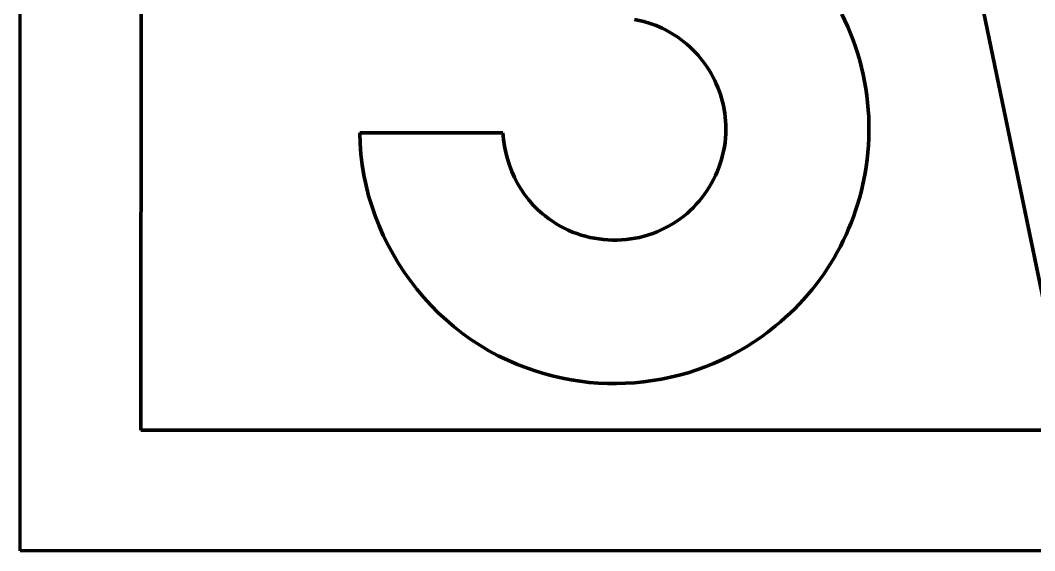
# Model space of a CAD drawing. Header units: millimetres. Extents: x 0 to 5.56, y 0 to 5.56.
# Drawn here: x 0 to 2.531, y 0 to 1.323 of the extents above; entities that cross this region are included whole.
import ezdxf

# ---------------------------------------------------------------- set-up
doc = ezdxf.new("R2010")
doc.units = ezdxf.units.MM
for name, color, linetype, lineweight in [('shape01', 7, 'CONTINUOUS', 100), ('shape02', 7, 'CONTINUOUS', 100), ('shape05', 7, 'CONTINUOUS', 100), ('shape06', 7, 'CONTINUOUS', 100)]:
    doc.layers.add(name, color=color, linetype=linetype, lineweight=lineweight)

msp = doc.modelspace()

# ---------------------------------------------------------------- linework, layer by layer
at = {"layer": 'shape01'}
for p, q in [((0, 0), (0, 2.7676)), ((0.3025, 2.7636), (0.301, 0.301)), ((0.301, 0.301), (3.4988, 0.301)), ((5.5556, 0), (0, 0))]:
    msp.add_line(p, q, dxfattribs=at)
at = {"layer": 'shape02'}
for p, q in [((0.301, 0.301), (0.3025, 2.7636)), ((2.1429, 2.6051), (2.5964, 0.4152)), ((1.5329, 1.3247), (1.5563, 1.3196)), ((1.5563, 1.3196), (1.5716, 1.3152)), ((2.0579, 1.3225), (2.0501, 1.3385)), ((2.0652, 1.3063), (2.0579, 1.3225)), ((1.5716, 1.3152), (1.5867, 1.3098)), ((1.5867, 1.3098), (1.6015, 1.3034)), ((1.6015, 1.3034), (1.6087, 1.2997)), ((1.6087, 1.2997), (1.6159, 1.2957)), ((1.6159, 1.2957), (1.6243, 1.2911)), ((1.6243, 1.2911), (1.6324, 1.2861)), ((2.072, 1.2899), (2.0652, 1.3063)), ((1.6324, 1.2861), (1.6404, 1.2808)), ((1.6404, 1.2808), (1.6482, 1.2752)), ((1.6482, 1.2752), (1.6558, 1.2694)), ((1.6558, 1.2694), (1.6632, 1.2633)), ((2.0784, 1.2733), (2.072, 1.2899)), ((2.0843, 1.2565), (2.0784, 1.2733)), ((1.6632, 1.2633), (1.6704, 1.257)), ((1.6704, 1.257), (1.6773, 1.2504)), ((1.6773, 1.2504), (1.684, 1.2436)), ((1.684, 1.2436), (1.6904, 1.2365)), ((2.0897, 1.2395), (2.0843, 1.2565)), ((1.6904, 1.2365), (1.6967, 1.2292)), ((1.6967, 1.2292), (1.7026, 1.2218)), ((1.7026, 1.2218), (1.7083, 1.2141)), ((2.0947, 1.2224), (2.0897, 1.2395)), ((2.0992, 1.2052), (2.0947, 1.2224)), ((1.7083, 1.2141), (1.7138, 1.2062)), ((1.7138, 1.2062), (1.719, 1.1982)), ((1.719, 1.1982), (1.7239, 1.19)), ((1.7239, 1.19), (1.7285, 1.1816)), ((2.1032, 1.1878), (2.0992, 1.2052)), ((1.7285, 1.1816), (1.7328, 1.1731)), ((1.7328, 1.1731), (1.7368, 1.1644)), ((1.7368, 1.1644), (1.7406, 1.1556)), ((2.1067, 1.1704), (2.1032, 1.1878)), ((2.1098, 1.1528), (2.1067, 1.1704)), ((1.7406, 1.1556), (1.744, 1.1467)), ((1.744, 1.1467), (1.7471, 1.1377)), ((2.1123, 1.1352), (2.1098, 1.1528)), ((1.7471, 1.1377), (1.7499, 1.1285)), ((1.7499, 1.1285), (1.7524, 1.1193)), ((1.7524, 1.1193), (1.7545, 1.11)), ((2.1144, 1.1175), (2.1123, 1.1352)), ((2.116, 1.0998), (2.1144, 1.1175)), ((1.7545, 1.11), (1.7563, 1.1006)), ((1.7563, 1.1006), (1.7578, 1.0911)), ((1.7578, 1.0911), (1.7589, 1.0815)), ((2.1171, 1.082), (2.116, 1.0998)), ((1.7589, 1.0815), (1.7597, 1.072)), ((1.7597, 1.072), (1.7603, 1.0611)), ((2.1177, 1.0642), (2.1171, 1.082)), ((2.1178, 1.0464), (2.1177, 1.0642)), ((1.2042, 1.0419), (0.8469, 1.0419)), ((0.8469, 1.0419), (0.8477, 1.0154)), ((1.2057, 1.0255), (1.2042, 1.0419)), ((1.7603, 1.0395), (1.7596, 1.0287)), ((1.7603, 1.0611), (1.7606, 1.0503)), ((1.7606, 1.0503), (1.7603, 1.0395)), ((2.1174, 1.0286), (2.1178, 1.0464)), ((0.8477, 1.0154), (0.8497, 0.9889)), ((1.208, 1.0092), (1.2057, 1.0255)), ((1.7585, 1.018), (1.7569, 1.0073)), ((1.7596, 1.0287), (1.7585, 1.018)), ((2.1165, 1.0108), (2.1174, 1.0286)), ((0.8497, 0.9889), (0.8529, 0.9626)), ((1.2113, 0.993), (1.208, 1.0092)), ((1.2154, 0.977), (1.2113, 0.993)), ((1.755, 0.9967), (1.7526, 0.9862)), ((1.7569, 1.0073), (1.755, 0.9967)), ((2.1131, 0.9754), (2.115, 0.9931)), ((2.115, 0.9931), (2.1165, 1.0108)), ((0.8529, 0.9626), (0.8572, 0.9365)), ((1.2204, 0.9613), (1.2154, 0.977)), ((1.7465, 0.9655), (1.7429, 0.9554)), ((1.7497, 0.9758), (1.7465, 0.9655)), ((1.7526, 0.9862), (1.7497, 0.9758)), ((2.1107, 0.9577), (2.1131, 0.9754)), ((1.2263, 0.9459), (1.2204, 0.9613)), ((1.233, 0.9309), (1.2263, 0.9459)), ((1.7389, 0.9453), (1.7346, 0.9355)), ((1.7429, 0.9554), (1.7389, 0.9453)), ((2.1052, 0.926), (2.1081, 0.9418)), ((2.1081, 0.9418), (2.1107, 0.9577)), ((0.8572, 0.9365), (0.8627, 0.9107)), ((1.2406, 0.9162), (1.233, 0.9309)), ((1.249, 0.9021), (1.2406, 0.9162)), ((1.7247, 0.9163), (1.7192, 0.907)), ((1.7298, 0.9258), (1.7247, 0.9163)), ((1.7346, 0.9355), (1.7298, 0.9258)), ((2.1018, 0.9102), (2.1052, 0.926)), ((0.8627, 0.9107), (0.8692, 0.8851)), ((1.2582, 0.8885), (1.249, 0.9021)), ((1.2682, 0.8755), (1.2582, 0.8885)), ((1.7073, 0.889), (1.7008, 0.8804)), ((1.7134, 0.8979), (1.7073, 0.889)), ((1.7192, 0.907), (1.7134, 0.8979)), ((2.0938, 0.879), (2.098, 0.8945)), ((2.098, 0.8945), (2.1018, 0.9102)), ((0.8692, 0.8851), (0.8769, 0.8598)), ((1.279, 0.863), (1.2682, 0.8755)), ((1.2906, 0.8513), (1.279, 0.863)), ((1.6869, 0.8639), (1.6795, 0.8561)), ((1.694, 0.872), (1.6869, 0.8639)), ((1.7008, 0.8804), (1.694, 0.872)), ((2.0842, 0.8481), (2.0892, 0.8635)), ((2.0892, 0.8635), (2.0938, 0.879)), ((0.8769, 0.8598), (0.8856, 0.8348)), ((1.303, 0.8403), (1.2906, 0.8513)), ((1.3095, 0.8351), (1.303, 0.8403)), ((1.6637, 0.8414), (1.6554, 0.8345)), ((1.6717, 0.8486), (1.6637, 0.8414)), ((1.6795, 0.8561), (1.6717, 0.8486)), ((2.0789, 0.8329), (2.0842, 0.8481)), ((0.8856, 0.8348), (0.8952, 0.8103)), ((0.8952, 0.8103), (0.9059, 0.7861)), ((1.3185, 0.8281), (1.3095, 0.8351)), ((1.3278, 0.8215), (1.3185, 0.8281)), ((1.3374, 0.8153), (1.3278, 0.8215)), ((1.3472, 0.8095), (1.3374, 0.8153)), ((1.6195, 0.8105), (1.6095, 0.8049)), ((1.6288, 0.8159), (1.6195, 0.8105)), ((1.638, 0.8218), (1.6288, 0.8159)), ((1.6468, 0.8279), (1.638, 0.8218)), ((1.6554, 0.8345), (1.6468, 0.8279)), ((2.067, 0.8029), (2.0731, 0.8178)), ((2.0731, 0.8178), (2.0789, 0.8329)), ((0.9059, 0.7861), (0.9176, 0.7624)), ((1.3572, 0.8042), (1.3472, 0.8095)), ((1.3675, 0.7993), (1.3572, 0.8042)), ((1.378, 0.7948), (1.3675, 0.7993)), ((1.3886, 0.7908), (1.378, 0.7948)), ((1.3994, 0.7872), (1.3886, 0.7908)), ((1.4103, 0.7841), (1.3994, 0.7872)), ((1.5675, 0.7874), (1.5566, 0.7842)), ((1.5782, 0.7911), (1.5675, 0.7874)), ((1.5888, 0.7953), (1.5782, 0.7911)), ((1.5993, 0.7999), (1.5888, 0.7953)), ((1.6095, 0.8049), (1.5993, 0.7999)), ((2.0536, 0.7735), (2.0605, 0.7881)), ((2.0605, 0.7881), (2.067, 0.8029)), ((0.9176, 0.7624), (0.9302, 0.7392)), ((1.4214, 0.7814), (1.4103, 0.7841)), ((1.4325, 0.7792), (1.4214, 0.7814)), ((1.4438, 0.7774), (1.4325, 0.7792)), ((1.4551, 0.776), (1.4438, 0.7774)), ((1.4664, 0.7751), (1.4551, 0.776)), ((1.4778, 0.7747), (1.4664, 0.7751)), ((1.4892, 0.7747), (1.4778, 0.7747)), ((1.5005, 0.7751), (1.4892, 0.7747)), ((1.5119, 0.776), (1.5005, 0.7751)), ((1.5232, 0.7774), (1.5119, 0.776)), ((1.5344, 0.7792), (1.5232, 0.7774)), ((1.5455, 0.7815), (1.5344, 0.7792)), ((1.5566, 0.7842), (1.5455, 0.7815)), ((2.0463, 0.7591), (2.0536, 0.7735)), ((0.9302, 0.7392), (0.9438, 0.7165)), ((2.0307, 0.7308), (2.0387, 0.7448)), ((2.0387, 0.7448), (2.0463, 0.7591)), ((0.9438, 0.7165), (0.9582, 0.6944)), ((2.0137, 0.7033), (2.0224, 0.717)), ((2.0224, 0.717), (2.0307, 0.7308)), ((0.9582, 0.6944), (0.9735, 0.6729)), ((1.9954, 0.6768), (2.0047, 0.6899)), ((2.0047, 0.6899), (2.0137, 0.7033)), ((0.9735, 0.6729), (0.9897, 0.652)), ((1.9757, 0.6512), (1.9857, 0.6639)), ((1.9857, 0.6639), (1.9954, 0.6768)), ((0.9897, 0.652), (1.0067, 0.6318)), ((1.9546, 0.6268), (1.9653, 0.6389)), ((1.9653, 0.6389), (1.9757, 0.6512)), ((1.0067, 0.6318), (1.0245, 0.6123)), ((1.0245, 0.6123), (1.043, 0.5935)), ((1.9324, 0.6034), (1.9437, 0.6149)), ((1.9437, 0.6149), (1.9546, 0.6268)), ((1.043, 0.5935), (1.0624, 0.5756)), ((1.9089, 0.5813), (1.9208, 0.5922)), ((1.9208, 0.5922), (1.9324, 0.6034)), ((1.0624, 0.5756), (1.0824, 0.5584)), ((1.0824, 0.5584), (1.1031, 0.5421)), ((1.8665, 0.5462), (1.8842, 0.5605)), ((1.8842, 0.5605), (1.8967, 0.5707)), ((1.8967, 0.5707), (1.9089, 0.5813)), ((1.1031, 0.5421), (1.1246, 0.5267)), ((1.8297, 0.5198), (1.8484, 0.5327)), ((1.8484, 0.5327), (1.8665, 0.5462)), ((1.1246, 0.5267), (1.1466, 0.5123)), ((1.1466, 0.5123), (1.1693, 0.4988)), ((1.7911, 0.4964), (1.8106, 0.5077)), ((1.8106, 0.5077), (1.8297, 0.5198)), ((1.1693, 0.4988), (1.1926, 0.4863)), ((1.1926, 0.4863), (1.2165, 0.4748)), ((1.7508, 0.4759), (1.7711, 0.4858)), ((1.7711, 0.4858), (1.7911, 0.4964)), ((1.2165, 0.4748), (1.2409, 0.4644)), ((1.2409, 0.4644), (1.2659, 0.4552)), ((1.6878, 0.4508), (1.7091, 0.4584)), ((1.7091, 0.4584), (1.7301, 0.4668)), ((1.7301, 0.4668), (1.7508, 0.4759)), ((1.2659, 0.4552), (1.2873, 0.4477)), ((1.2873, 0.4477), (1.3089, 0.441)), ((1.3089, 0.441), (1.3308, 0.4351)), ((1.3308, 0.4351), (1.3528, 0.4301)), ((1.6002, 0.428), (1.6224, 0.4325)), ((1.6224, 0.4325), (1.6444, 0.4379)), ((1.6444, 0.4379), (1.6662, 0.4439)), ((1.6662, 0.4439), (1.6878, 0.4508)), ((1.3528, 0.4301), (1.375, 0.4259)), ((1.375, 0.4259), (1.3974, 0.4225)), ((1.3974, 0.4225), (1.4199, 0.4199)), ((1.4199, 0.4199), (1.4424, 0.4182)), ((1.4424, 0.4182), (1.4651, 0.4172)), ((1.4651, 0.4172), (1.4877, 0.417)), ((1.4877, 0.417), (1.5103, 0.4176)), ((1.5103, 0.4176), (1.5329, 0.419)), ((1.5329, 0.419), (1.5555, 0.4212)), ((1.5555, 0.4212), (1.5779, 0.4242)), ((1.5779, 0.4242), (1.6002, 0.428)), ((3.4988, 0.301), (0.301, 0.301))]:
    msp.add_line(p, q, dxfattribs=at)
at = {"layer": 'shape05'}
msp.add_line((2.5964, 0.4152), (2.1429, 2.6051), dxfattribs=at)
at = {"layer": 'shape06'}
for p, q in [((1.5563, 1.3196), (1.5329, 1.3247)), ((1.5716, 1.3152), (1.5563, 1.3196)), ((2.0501, 1.3385), (2.0579, 1.3225)), ((2.0579, 1.3225), (2.0652, 1.3063)), ((1.5867, 1.3098), (1.5716, 1.3152)), ((1.6015, 1.3034), (1.5867, 1.3098)), ((1.6087, 1.2997), (1.6015, 1.3034)), ((1.6159, 1.2957), (1.6087, 1.2997)), ((1.6243, 1.2911), (1.6159, 1.2957)), ((1.6324, 1.2861), (1.6243, 1.2911)), ((2.0652, 1.3063), (2.072, 1.2899)), ((1.6404, 1.2808), (1.6324, 1.2861)), ((1.6482, 1.2752), (1.6404, 1.2808)), ((1.6558, 1.2694), (1.6482, 1.2752)), ((1.6632, 1.2633), (1.6558, 1.2694)), ((2.072, 1.2899), (2.0784, 1.2733)), ((2.0784, 1.2733), (2.0843, 1.2565)), ((1.6704, 1.257), (1.6632, 1.2633)), ((1.6773, 1.2504), (1.6704, 1.257)), ((1.684, 1.2436), (1.6773, 1.2504)), ((1.6904, 1.2365), (1.684, 1.2436)), ((2.0843, 1.2565), (2.0897, 1.2395)), ((1.6967, 1.2292), (1.6904, 1.2365)), ((1.7026, 1.2218), (1.6967, 1.2292)), ((1.7083, 1.2141), (1.7026, 1.2218)), ((2.0897, 1.2395), (2.0947, 1.2224)), ((2.0947, 1.2224), (2.0992, 1.2052)), ((1.7138, 1.2062), (1.7083, 1.2141)), ((1.719, 1.1982), (1.7138, 1.2062)), ((1.7239, 1.19), (1.719, 1.1982)), ((1.7285, 1.1816), (1.7239, 1.19)), ((2.0992, 1.2052), (2.1032, 1.1878)), ((1.7328, 1.1731), (1.7285, 1.1816)), ((1.7368, 1.1644), (1.7328, 1.1731)), ((1.7406, 1.1556), (1.7368, 1.1644)), ((2.1032, 1.1878), (2.1067, 1.1704)), ((2.1067, 1.1704), (2.1098, 1.1528)), ((1.744, 1.1467), (1.7406, 1.1556)), ((1.7471, 1.1377), (1.744, 1.1467)), ((2.1098, 1.1528), (2.1123, 1.1352)), ((1.7499, 1.1285), (1.7471, 1.1377)), ((1.7524, 1.1193), (1.7499, 1.1285)), ((1.7545, 1.11), (1.7524, 1.1193)), ((2.1123, 1.1352), (2.1144, 1.1175)), ((2.1144, 1.1175), (2.116, 1.0998)), ((1.7563, 1.1006), (1.7545, 1.11)), ((1.7578, 1.0911), (1.7563, 1.1006)), ((1.7589, 1.0815), (1.7578, 1.0911)), ((2.116, 1.0998), (2.1171, 1.082)), ((1.7597, 1.072), (1.7589, 1.0815)), ((1.7603, 1.0611), (1.7597, 1.072)), ((2.1171, 1.082), (2.1177, 1.0642)), ((2.1177, 1.0642), (2.1178, 1.0464)), ((0.8477, 1.0154), (0.8469, 1.0419)), ((0.8469, 1.0419), (1.2042, 1.0419)), ((1.2042, 1.0419), (1.2057, 1.0255)), ((1.7596, 1.0287), (1.7603, 1.0395)), ((1.7606, 1.0503), (1.7603, 1.0611)), ((1.7603, 1.0395), (1.7606, 1.0503)), ((2.1178, 1.0464), (2.1174, 1.0286)), ((0.8497, 0.9889), (0.8477, 1.0154)), ((1.2057, 1.0255), (1.208, 1.0092)), ((1.7569, 1.0073), (1.7585, 1.018)), ((1.7585, 1.018), (1.7596, 1.0287)), ((2.1174, 1.0286), (2.1165, 1.0108)), ((0.8529, 0.9626), (0.8497, 0.9889)), ((1.208, 1.0092), (1.2113, 0.993)), ((1.2113, 0.993), (1.2154, 0.977)), ((1.7526, 0.9862), (1.755, 0.9967)), ((1.755, 0.9967), (1.7569, 1.0073)), ((2.115, 0.9931), (2.1131, 0.9754)), ((2.1165, 1.0108), (2.115, 0.9931)), ((0.8572, 0.9365), (0.8529, 0.9626)), ((1.2154, 0.977), (1.2204, 0.9613)), ((1.7429, 0.9554), (1.7465, 0.9655)), ((1.7465, 0.9655), (1.7497, 0.9758)), ((1.7497, 0.9758), (1.7526, 0.9862)), ((2.1131, 0.9754), (2.1107, 0.9577)), ((1.2204, 0.9613), (1.2263, 0.9459)), ((1.2263, 0.9459), (1.233, 0.9309)), ((1.7346, 0.9355), (1.7389, 0.9453)), ((1.7389, 0.9453), (1.7429, 0.9554)), ((2.1081, 0.9418), (2.1052, 0.926)), ((2.1107, 0.9577), (2.1081, 0.9418)), ((0.8627, 0.9107), (0.8572, 0.9365)), ((1.233, 0.9309), (1.2406, 0.9162)), ((1.2406, 0.9162), (1.249, 0.9021)), ((1.7192, 0.907), (1.7247, 0.9163)), ((1.7247, 0.9163), (1.7298, 0.9258)), ((1.7298, 0.9258), (1.7346, 0.9355)), ((2.1052, 0.926), (2.1018, 0.9102)), ((0.8692, 0.8851), (0.8627, 0.9107)), ((1.249, 0.9021), (1.2582, 0.8885)), ((1.2582, 0.8885), (1.2682, 0.8755)), ((1.7008, 0.8804), (1.7073, 0.889)), ((1.7073, 0.889), (1.7134, 0.8979)), ((1.7134, 0.8979), (1.7192, 0.907)), ((2.098, 0.8945), (2.0938, 0.879)), ((2.1018, 0.9102), (2.098, 0.8945)), ((0.8769, 0.8598), (0.8692, 0.8851)), ((1.2682, 0.8755), (1.279, 0.863)), ((1.279, 0.863), (1.2906, 0.8513)), ((1.6795, 0.8561), (1.6869, 0.8639)), ((1.6869, 0.8639), (1.694, 0.872)), ((1.694, 0.872), (1.7008, 0.8804)), ((2.0892, 0.8635), (2.0842, 0.8481)), ((2.0938, 0.879), (2.0892, 0.8635)), ((0.8856, 0.8348), (0.8769, 0.8598)), ((1.2906, 0.8513), (1.303, 0.8403)), ((1.303, 0.8403), (1.3095, 0.8351)), ((1.6554, 0.8345), (1.6637, 0.8414)), ((1.6637, 0.8414), (1.6717, 0.8486)), ((1.6717, 0.8486), (1.6795, 0.8561)), ((2.0842, 0.8481), (2.0789, 0.8329)), ((0.8952, 0.8103), (0.8856, 0.8348)), ((0.9059, 0.7861), (0.8952, 0.8103)), ((1.3095, 0.8351), (1.3185, 0.8281)), ((1.3185, 0.8281), (1.3278, 0.8215)), ((1.3278, 0.8215), (1.3374, 0.8153)), ((1.3374, 0.8153), (1.3472, 0.8095)), ((1.6095, 0.8049), (1.6195, 0.8105)), ((1.6195, 0.8105), (1.6288, 0.8159)), ((1.6288, 0.8159), (1.638, 0.8218)), ((1.638, 0.8218), (1.6468, 0.8279)), ((1.6468, 0.8279), (1.6554, 0.8345)), ((2.0731, 0.8178), (2.067, 0.8029)), ((2.0789, 0.8329), (2.0731, 0.8178)), ((0.9176, 0.7624), (0.9059, 0.7861)), ((1.3472, 0.8095), (1.3572, 0.8042)), ((1.3572, 0.8042), (1.3675, 0.7993)), ((1.3675, 0.7993), (1.378, 0.7948)), ((1.378, 0.7948), (1.3886, 0.7908)), ((1.3886, 0.7908), (1.3994, 0.7872)), ((1.3994, 0.7872), (1.4103, 0.7841)), ((1.5566, 0.7842), (1.5675, 0.7874)), ((1.5675, 0.7874), (1.5782, 0.7911)), ((1.5782, 0.7911), (1.5888, 0.7953)), ((1.5888, 0.7953), (1.5993, 0.7999)), ((1.5993, 0.7999), (1.6095, 0.8049)), ((2.0605, 0.7881), (2.0536, 0.7735)), ((2.067, 0.8029), (2.0605, 0.7881)), ((0.9302, 0.7392), (0.9176, 0.7624)), ((1.4103, 0.7841), (1.4214, 0.7814)), ((1.4214, 0.7814), (1.4325, 0.7792)), ((1.4325, 0.7792), (1.4438, 0.7774)), ((1.4438, 0.7774), (1.4551, 0.776)), ((1.4551, 0.776), (1.4664, 0.7751)), ((1.4664, 0.7751), (1.4778, 0.7747)), ((1.4778, 0.7747), (1.4892, 0.7747)), ((1.4892, 0.7747), (1.5005, 0.7751)), ((1.5005, 0.7751), (1.5119, 0.776)), ((1.5119, 0.776), (1.5232, 0.7774)), ((1.5232, 0.7774), (1.5344, 0.7792)), ((1.5344, 0.7792), (1.5455, 0.7815)), ((1.5455, 0.7815), (1.5566, 0.7842)), ((2.0536, 0.7735), (2.0463, 0.7591)), ((0.9438, 0.7165), (0.9302, 0.7392)), ((2.0387, 0.7448), (2.0307, 0.7308)), ((2.0463, 0.7591), (2.0387, 0.7448)), ((0.9582, 0.6944), (0.9438, 0.7165)), ((2.0224, 0.717), (2.0137, 0.7033)), ((2.0307, 0.7308), (2.0224, 0.717)), ((0.9735, 0.6729), (0.9582, 0.6944)), ((2.0047, 0.6899), (1.9954, 0.6768)), ((2.0137, 0.7033), (2.0047, 0.6899)), ((0.9897, 0.652), (0.9735, 0.6729)), ((1.9857, 0.6639), (1.9757, 0.6512)), ((1.9954, 0.6768), (1.9857, 0.6639)), ((1.0067, 0.6318), (0.9897, 0.652)), ((1.9653, 0.6389), (1.9546, 0.6268)), ((1.9757, 0.6512), (1.9653, 0.6389)), ((1.0245, 0.6123), (1.0067, 0.6318)), ((1.043, 0.5935), (1.0245, 0.6123)), ((1.9437, 0.6149), (1.9324, 0.6034)), ((1.9546, 0.6268), (1.9437, 0.6149)), ((1.0624, 0.5756), (1.043, 0.5935)), ((1.9208, 0.5922), (1.9089, 0.5813)), ((1.9324, 0.6034), (1.9208, 0.5922)), ((1.0824, 0.5584), (1.0624, 0.5756)), ((1.1031, 0.5421), (1.0824, 0.5584)), ((1.8842, 0.5605), (1.8665, 0.5462)), ((1.8967, 0.5707), (1.8842, 0.5605)), ((1.9089, 0.5813), (1.8967, 0.5707)), ((1.1246, 0.5267), (1.1031, 0.5421)), ((1.8484, 0.5327), (1.8297, 0.5198)), ((1.8665, 0.5462), (1.8484, 0.5327)), ((1.1466, 0.5123), (1.1246, 0.5267)), ((1.1693, 0.4988), (1.1466, 0.5123)), ((1.8106, 0.5077), (1.7911, 0.4964)), ((1.8297, 0.5198), (1.8106, 0.5077)), ((1.1926, 0.4863), (1.1693, 0.4988)), ((1.2165, 0.4748), (1.1926, 0.4863)), ((1.7711, 0.4858), (1.7508, 0.4759)), ((1.7911, 0.4964), (1.7711, 0.4858)), ((1.2409, 0.4644), (1.2165, 0.4748)), ((1.2659, 0.4552), (1.2409, 0.4644)), ((1.7091, 0.4584), (1.6878, 0.4508)), ((1.7301, 0.4668), (1.7091, 0.4584)), ((1.7508, 0.4759), (1.7301, 0.4668)), ((1.2873, 0.4477), (1.2659, 0.4552)), ((1.3089, 0.441), (1.2873, 0.4477)), ((1.3308, 0.4351), (1.3089, 0.441)), ((1.3528, 0.4301), (1.3308, 0.4351)), ((1.6224, 0.4325), (1.6002, 0.428)), ((1.6444, 0.4379), (1.6224, 0.4325)), ((1.6662, 0.4439), (1.6444, 0.4379)), ((1.6878, 0.4508), (1.6662, 0.4439)), ((1.375, 0.4259), (1.3528, 0.4301)), ((1.3974, 0.4225), (1.375, 0.4259)), ((1.4199, 0.4199), (1.3974, 0.4225)), ((1.4424, 0.4182), (1.4199, 0.4199)), ((1.4651, 0.4172), (1.4424, 0.4182)), ((1.4877, 0.417), (1.4651, 0.4172)), ((1.5103, 0.4176), (1.4877, 0.417)), ((1.5329, 0.419), (1.5103, 0.4176)), ((1.5555, 0.4212), (1.5329, 0.419)), ((1.5779, 0.4242), (1.5555, 0.4212)), ((1.6002, 0.428), (1.5779, 0.4242))]:
    msp.add_line(p, q, dxfattribs=at)

doc.saveas('drawing.dxf')
